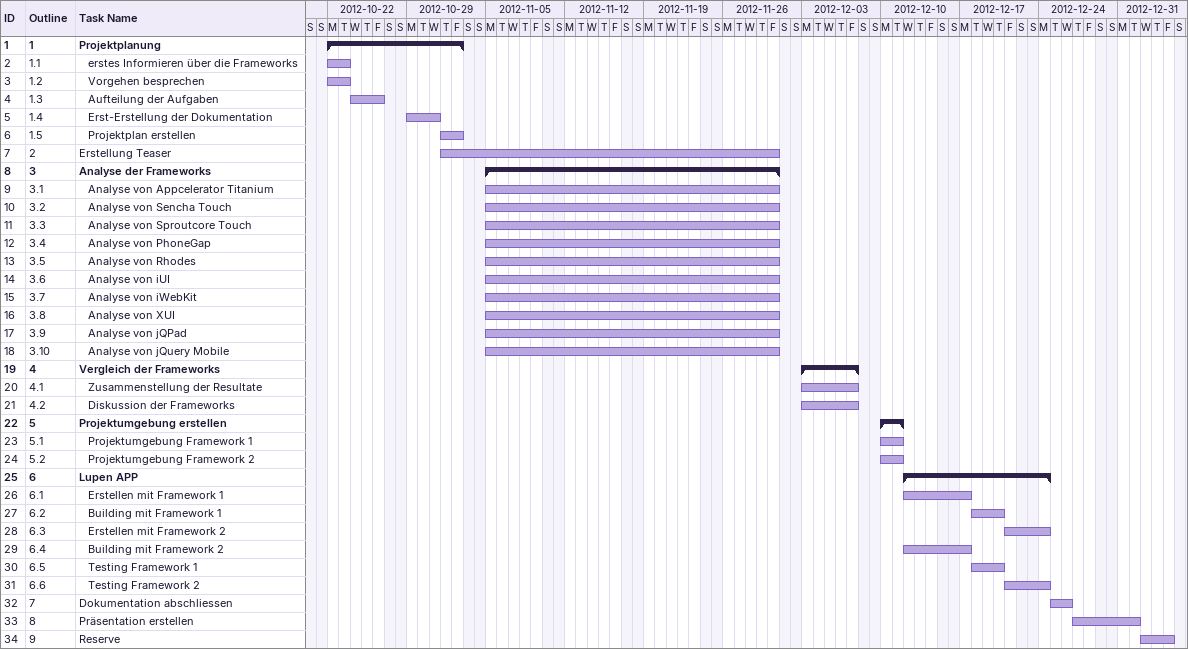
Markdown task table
| ID | WBS | Task | Start | Finish |
|---|---|---|---|---|
| 1 | 1 | **Projektplanung** | 2012-10-22 | 2012-11-02 |
| 2 | 1.1 | erstes Informieren über die Frameworks | 2012-10-22 | 2012-10-23 |
| 3 | 1.2 | Vorgehen besprechen | 2012-10-22 | 2012-10-23 |
| 4 | 1.3 | Aufteilung der Aufgaben | 2012-10-24 | 2012-10-26 |
| 5 | 1.4 | Erst-Erstellung der Dokumentation | 2012-10-29 | 2012-10-31 |
| 6 | 1.5 | Projektplan erstellen | 2012-11-01 | 2012-11-02 |
| 7 | 2 | Erstellung Teaser | 2012-11-01 | 2012-11-30 |
| 8 | 3 | **Analyse der Frameworks** | 2012-11-05 | 2012-11-30 |
| 9 | 3.1 | Analyse von Appcelerator Titanium | 2012-11-05 | 2012-11-30 |
| 10 | 3.2 | Analyse von Sencha Touch | 2012-11-05 | 2012-11-30 |
| 11 | 3.3 | Analyse von Sproutcore Touch | 2012-11-05 | 2012-11-30 |
| 12 | 3.4 | Analyse von PhoneGap | 2012-11-05 | 2012-11-30 |
| 13 | 3.5 | Analyse von Rhodes | 2012-11-05 | 2012-11-30 |
| 14 | 3.6 | Analyse von iUI | 2012-11-05 | 2012-11-30 |
| 15 | 3.7 | Analyse von iWebKit | 2012-11-05 | 2012-11-30 |
| 16 | 3.8 | Analyse von XUI | 2012-11-05 | 2012-11-30 |
| 17 | 3.9 | Analyse von jQPad | 2012-11-05 | 2012-11-30 |
| 18 | 3.10 | Analyse von jQuery Mobile | 2012-11-05 | 2012-11-30 |
| 19 | 4 | **Vergleich der Frameworks** | 2012-12-03 | 2012-12-07 |
| 20 | 4.1 | Zusammenstellung der Resultate | 2012-12-03 | 2012-12-07 |
| 21 | 4.2 | Diskussion der Frameworks | 2012-12-03 | 2012-12-07 |
| 22 | 5 | **Projektumgebung erstellen** | 2012-12-10 | 2012-12-11 |
| 23 | 5.1 | Projektumgebung Framework 1 | 2012-12-10 | 2012-12-11 |
| 24 | 5.2 | Projektumgebung Framework 2 | 2012-12-10 | 2012-12-11 |
| 25 | 6 | **Lupen APP** | 2012-12-12 | 2012-12-24 |
| 26 | 6.1 | Erstellen mit Framework 1 | 2012-12-12 | 2012-12-17 |
| 27 | 6.2 | Building mit Framework 1 | 2012-12-18 | 2012-12-20 |
| 28 | 6.3 | Erstellen mit Framework 2 | 2012-12-21 | 2012-12-24 |
| 29 | 6.4 | Building mit Framework 2 | 2012-12-12 | 2012-12-17 |
| 30 | 6.5 | Testing Framework 1 | 2012-12-18 | 2012-12-20 |
| 31 | 6.6 | Testing Framework 2 | 2012-12-21 | 2012-12-24 |
| 32 | 7 | Dokumentation abschliessen | 2012-12-25 | 2012-12-26 |
| 33 | 8 | Präsentation erstellen | 2012-12-27 | 2013-01-01 |
| 34 | 9 | Reserve | 2013-01-02 | 2013-01-04 |
